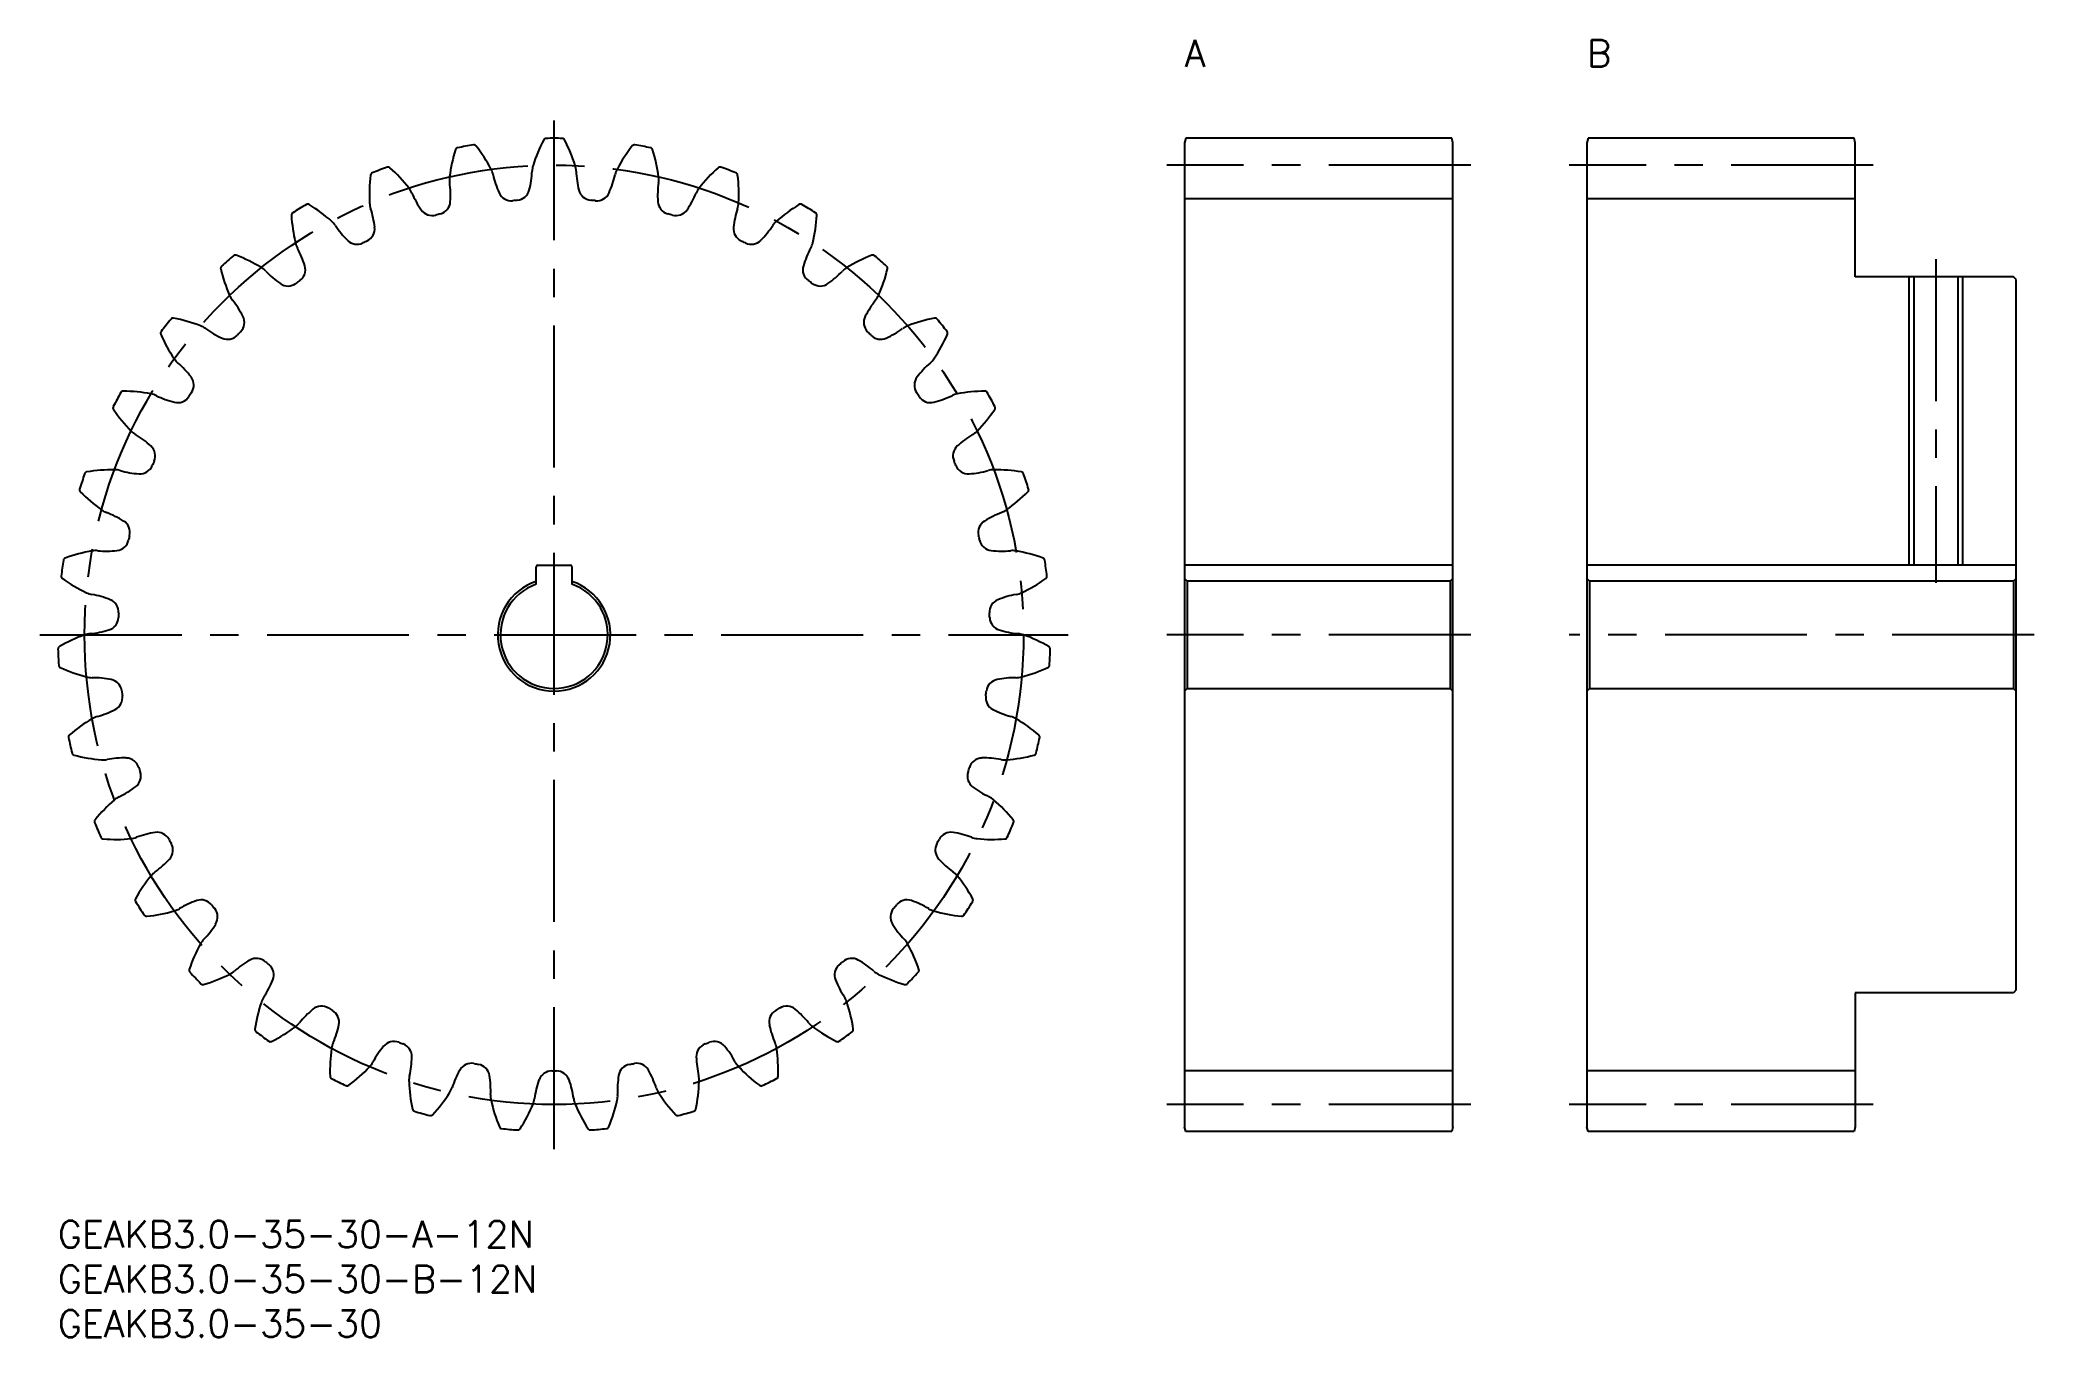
# Model space of a CAD drawing. Extents: x -2 to 221, y -13 to 132.
import ezdxf

# ---------------------------------------------------------------- set-up
doc = ezdxf.new("R2010")
doc.units = 0
doc.header["$LTSCALE"] = 0.5
doc.linetypes.add('CENTER', pattern=[50.8, 31.75, -6.35, 6.35, -6.35])
for name, color, linetype in [('MSM_CENTER', 1, 'CENTER'), ('MSM_CONTINUOUS', 7, 'CONTINUOUS'), ('MSM_NARROW', 5, 'CONTINUOUS'), ('MSM_PART_NUMBER', 7, 'CONTINUOUS')]:
    doc.layers.add(name, color=color, linetype=linetype)
doc.styles.get("Standard").update_dxf_attribs({"font": 'txt.shx', "height": 1, "bigfont": 'bigfont.shx'})

# ---------------------------------------------------------------- blocks, each defined once
blk = doc.blocks.new('*U2')
at = {"layer": 'MSM_PART_NUMBER'}
blk.add_text('GEAKB3.0-35-30-A-12N', height=3, dxfattribs=at).set_placement((0, -3))
blk = doc.blocks.new('*U3')
at = {"layer": 'MSM_PART_NUMBER'}
blk.add_text('GEAKB3.0-35-30-B-12N', height=3, dxfattribs=at).set_placement((0, -8))
blk = doc.blocks.new('*U5')
at = {"layer": 'MSM_PART_NUMBER'}
blk.add_text('GEAKB3.0-35-30', height=3, dxfattribs=at).set_placement((0, -13))
blk = doc.blocks.new('*U6')
at = {"layer": 'MSM_PART_NUMBER'}
blk.add_text('A', height=3, dxfattribs=at).set_placement((126, 129))
blk = doc.blocks.new('*U7')
at = {"layer": 'MSM_PART_NUMBER'}
blk.add_text('B', height=3, dxfattribs=at).set_placement((171, 129))

msp = doc.modelspace()

# ---------------------------------------------------------------- linework, layer by layer
at = {"layer": 'MSM_CENTER'}
for p, q in [((55.5, 8), (55.5, 123)), ((158, 118), (124, 118)), ((203, 118), (169, 118)), ((210, 107.5), (210, 71.3)), ((-2, 65.5), (113, 65.5)), ((158, 65.5), (124, 65.5)), ((221, 65.5), (169, 65.5)), ((158, 13), (124, 13)), ((203, 13), (169, 13))]:
    msp.add_line(p, q, dxfattribs=at)
msp.add_circle((55.5, 65.5), 52.5, dxfattribs=at)
at = {"layer": 'MSM_CONTINUOUS'}
for p, q in [((126.13, 121), (126, 120.5)), ((126, 120.5), (126, 10.5)), ((155.87, 121), (126.13, 121)), ((156, 120.5), (155.87, 121)), ((156, 10.5), (156, 120.5)), ((171.13, 121), (171, 120.5)), ((171, 120.5), (171, 10.5)), ((200.87, 121), (171.13, 121)), ((201, 120.5), (200.87, 121)), ((201, 105.5), (201, 120.5)), ((156, 114.25), (126, 114.25)), ((201, 114.25), (171, 114.25)), ((218.7, 105.5), (201, 105.5)), ((207.54, 105.5), (207.54, 73.3)), ((212.46, 105.5), (212.46, 73.3)), ((219, 105.2), (218.7, 105.5)), ((219, 25.8), (219, 105.2)), ((53.5, 71.16), (53.5, 73.1)), ((53.7, 73.3), (57.3, 73.3)), ((57.5, 73.1), (57.5, 71.16)), ((156, 73.3), (126, 73.3)), ((126, 71.8), (126.3, 71.5)), ((126.3, 71.5), (126.3, 59.5)), ((155.7, 71.5), (126.3, 71.5)), ((155.7, 71.5), (156, 71.8)), ((155.7, 71.5), (155.7, 59.5)), ((219, 73.3), (171, 73.3)), ((171, 71.8), (171.3, 71.5)), ((171.3, 71.5), (171.3, 59.5)), ((218.7, 71.5), (171.3, 71.5)), ((218.7, 71.5), (219, 71.8)), ((218.7, 71.5), (218.7, 59.5)), ((126.3, 59.5), (126, 59.2)), ((126.3, 59.5), (155.7, 59.5)), ((156, 59.2), (155.7, 59.5)), ((171.3, 59.5), (171, 59.2)), ((171.3, 59.5), (218.7, 59.5)), ((219, 59.2), (218.7, 59.5)), ((218.7, 25.5), (201, 25.5)), ((201, 25.5), (201, 10.5)), ((219, 25.8), (218.7, 25.5)), ((156, 16.75), (126, 16.75)), ((201, 16.75), (171, 16.75)), ((126.13, 10), (126, 10.5)), ((155.87, 10), (126.13, 10)), ((156, 10.5), (155.87, 10)), ((171.13, 10), (171, 10.5)), ((200.87, 10), (171.13, 10)), ((201, 10.5), (200.87, 10))]:
    msp.add_line(p, q, dxfattribs=at)
for centre, radius, start, end in [((69.84, 112.71), 17.5, 152.3304, 162.5714), ((54.61, 120.69), 0.3, 90.9257, 152.3304), ((55.5, 65.5), 55.5, 89.0743, 90.9257), ((56.39, 120.69), 0.3, 27.6697, 89.0743), ((41.16, 112.71), 17.5, 17.4286, 27.6696), ((61.18, 114.51), 17.5, 162.6161, 172.8571), ((44.77, 119.65), 0.3, 101.2114, 162.6161), ((55.5, 65.5), 55.5, 99.36, 101.2114), ((46.52, 119.97), 0.3, 37.9553, 99.36), ((32.96, 109.39), 17.5, 27.7143, 37.9553), ((78.04, 109.39), 17.5, 142.0447, 152.2857), ((64.48, 119.97), 0.3, 80.64, 142.0447), ((55.5, 65.5), 55.5, 78.7886, 80.64), ((66.23, 119.65), 0.3, 17.3839, 78.7886), ((49.82, 114.51), 17.5, 7.1429, 17.3839), ((52.34, 114.73), 17.5, 172.9018, 183.1429), ((35.27, 116.86), 0.3, 111.4972, 172.9018), ((55.5, 65.5), 55.5, 109.6457, 111.4972), ((36.94, 117.49), 0.3, 48.241, 109.6457), ((25.49, 104.66), 17.5, 38, 48.241), ((46.27, 116.38), 2.47, 172.8571, 187.6574), ((33.15, 114.62), 10.77, 356.25, 7.6318), ((46.27, 116.38), 2.47, 12.914, 27.7143), ((59.17, 119.34), 10.77, 192.9397, 204.3214), ((42.28, 117.82), 10.77, 345.9643, 357.3461), ((55.5, 117.21), 2.47, 162.5714, 177.3717), ((55.5, 117.21), 2.47, 2.6283, 17.4286), ((68.72, 117.82), 10.77, 182.6539, 194.0357), ((51.83, 119.34), 10.77, 335.6786, 347.0603), ((64.73, 116.38), 2.47, 152.2857, 167.086), ((77.85, 114.62), 10.77, 172.3682, 183.75), ((64.73, 116.38), 2.47, 352.3426, 7.1429), ((85.51, 104.66), 17.5, 131.759, 142), ((74.06, 117.49), 0.3, 70.3543, 131.759), ((55.5, 65.5), 55.5, 68.5029, 70.3543), ((75.73, 116.86), 0.3, 7.0982, 68.5029), ((58.66, 114.73), 17.5, 356.8571, 7.0982), ((37.33, 113.91), 2.47, 183.1428, 197.9431), ((37.33, 113.91), 2.47, 23.1997, 38), ((49.5, 119.13), 10.77, 203.2254, 214.6071), ((42.4, 114.01), 1.5, 285.1161, 356.25), ((50.72, 115.52), 1.5, 204.3214, 275.4554), ((55.5, 65.5), 48.75, 94.8303, 95.4554), ((51.27, 115.57), 1.5, 274.8303, 345.9643), ((59.73, 115.57), 1.5, 194.0357, 265.1697), ((55.5, 65.5), 48.75, 84.5446, 85.1697), ((60.28, 115.52), 1.5, 264.5446, 335.6786), ((68.6, 114.01), 1.5, 183.75, 254.8839), ((61.5, 119.13), 10.77, 325.3929, 336.7746), ((73.67, 113.91), 2.47, 142, 156.8003), ((73.67, 113.91), 2.47, 342.0569, 356.8571), ((26.43, 112.42), 0.3, 121.7829, 183.1876), ((43.6, 113.38), 17.5, 183.1876, 193.4286), ((55.5, 65.5), 55.5, 119.9314, 121.7829), ((27.96, 113.34), 0.3, 58.5267, 119.9314), ((18.98, 98.67), 17.5, 48.2857, 58.5267), ((28.98, 109.89), 2.47, 33.4854, 48.2857), ((24.74, 109.84), 10.77, 6.5357, 17.9175), ((41.87, 113.87), 1.5, 214.6071, 285.7411), ((55.5, 65.5), 48.75, 105.1161, 105.7411), ((55.5, 65.5), 48.75, 74.2589, 74.8839), ((69.13, 113.87), 1.5, 254.2589, 325.3929), ((86.26, 109.84), 10.77, 162.0825, 173.4643), ((82.02, 109.89), 2.47, 131.7143, 146.5146), ((92.02, 98.67), 17.5, 121.4733, 131.7143), ((83.04, 113.34), 0.3, 60.0686, 121.4733), ((55.5, 65.5), 55.5, 58.2171, 60.0686), ((67.4, 113.38), 17.5, 346.5714, 356.8124), ((84.57, 112.42), 0.3, 356.8125, 58.2172), ((28.98, 109.89), 2.47, 193.4286, 208.2289), ((40.02, 117.2), 10.77, 213.5111, 224.8928), ((33.45, 110.65), 1.5, 224.8928, 296.0268), ((55.5, 65.5), 48.75, 115.4018, 116.0268), ((33.94, 110.89), 1.5, 295.4018, 6.5357), ((77.06, 110.89), 1.5, 173.4643, 244.5982), ((55.5, 65.5), 48.75, 63.9732, 64.5982), ((77.55, 110.65), 1.5, 243.9732, 315.1071), ((70.98, 117.2), 10.77, 315.1072, 326.4889), ((82.02, 109.89), 2.47, 331.7711, 346.5714), ((55.5, 65.5), 55.5, 130.2171, 132.0686), ((19.86, 107.65), 0.3, 68.8124, 130.2171), ((13.64, 91.61), 17.5, 58.5714, 68.8124), ((17.31, 103.63), 10.77, 16.8214, 28.2032), ((93.69, 103.63), 10.77, 151.7968, 163.1786), ((97.36, 91.61), 17.5, 111.1876, 121.4286), ((91.14, 107.65), 0.3, 49.7829, 111.1876), ((55.5, 65.5), 55.5, 47.9314, 49.7829), ((18.51, 106.48), 0.3, 132.0686, 193.4733), ((35.24, 110.48), 17.5, 193.4733, 203.7143), ((21.48, 104.44), 2.47, 43.7711, 58.5714), ((31.04, 113.6), 10.77, 223.7968, 235.1786), ((55.5, 65.5), 48.75, 125.6875, 126.3125), ((26.19, 106.31), 1.5, 305.6875, 16.8214), ((84.81, 106.31), 1.5, 163.1786, 234.3125), ((55.5, 65.5), 48.75, 53.6875, 54.3125), ((79.96, 113.6), 10.77, 304.8214, 316.2032), ((89.52, 104.44), 2.47, 121.4286, 136.2289), ((75.76, 110.48), 17.5, 336.2857, 346.5267), ((92.49, 106.48), 0.3, 346.5267, 47.9314), ((21.48, 104.44), 2.47, 203.7143, 218.5146), ((11.12, 96.2), 10.77, 27.1072, 38.4889), ((25.74, 105.99), 1.5, 235.1786, 306.3125), ((85.26, 105.99), 1.5, 233.6875, 304.8214), ((99.88, 96.2), 10.77, 141.5111, 152.8928), ((89.52, 104.44), 2.47, 321.4854, 336.2857), ((55.5, 65.5), 55.5, 140.5028, 142.3543), ((12.9, 100.61), 0.3, 79.0981, 140.5028), ((9.65, 83.72), 17.5, 68.8571, 79.0982), ((19.37, 100.42), 1.5, 315.9732, 27.1072), ((91.63, 100.42), 1.5, 152.8928, 224.0268), ((101.35, 83.72), 17.5, 100.9018, 111.1429), ((98.1, 100.61), 0.3, 39.4972, 100.9019), ((55.5, 65.5), 55.5, 37.6457, 39.4972), ((11.79, 99.21), 0.3, 142.3543, 203.759), ((27.53, 106.14), 17.5, 203.759, 214), ((15.07, 97.74), 2.47, 54.0569, 68.8571), ((22.84, 108.46), 10.77, 234.0825, 245.4643), ((18.99, 100.03), 1.5, 245.4643, 316.5982), ((55.5, 65.5), 48.75, 135.9732, 136.5982), ((55.5, 65.5), 48.75, 43.4018, 44.0268), ((92.01, 100.03), 1.5, 223.4018, 294.5357), ((88.16, 108.46), 10.77, 294.5357, 305.9175), ((95.93, 97.74), 2.47, 111.1429, 125.9431), ((83.47, 106.14), 17.5, 326, 336.241), ((99.21, 99.21), 0.3, 336.2411, 37.6457), ((15.07, 97.74), 2.47, 214, 228.8003), ((95.93, 97.74), 2.47, 311.1997, 326), ((6.35, 87.78), 10.77, 37.3929, 48.7746), ((13.71, 93.41), 1.5, 326.2589, 37.3929), ((97.29, 93.41), 1.5, 142.6071, 213.7411), ((104.65, 87.78), 10.77, 131.2254, 142.6071), ((55.5, 65.5), 55.5, 150.7886, 152.64), ((7.32, 92.44), 0.3, 89.3838, 150.7885), ((7.14, 75.24), 17.5, 79.1429, 89.3839), ((9.97, 90), 2.47, 64.3426, 79.1429), ((15.69, 101.94), 10.77, 244.3682, 255.75), ((13.41, 92.95), 1.5, 255.75, 326.8839), ((55.5, 65.5), 48.75, 146.2589, 146.8839), ((55.5, 65.5), 48.75, 33.1161, 33.7411), ((97.59, 92.95), 1.5, 213.1161, 284.25), ((95.31, 101.94), 10.77, 284.25, 295.6318), ((101.03, 90), 2.47, 100.8571, 115.6574), ((103.86, 75.24), 17.5, 90.6161, 100.8571), ((103.68, 92.44), 0.3, 29.2114, 90.6161), ((55.5, 65.5), 55.5, 27.36, 29.2114), ((6.47, 90.87), 0.3, 152.64, 214.0447), ((20.73, 100.5), 17.5, 214.0447, 224.2857), ((90.27, 100.5), 17.5, 315.7143, 325.9553), ((104.53, 90.87), 0.3, 325.9554, 27.36), ((9.97, 90), 2.47, 224.2857, 239.086), ((3.16, 78.65), 10.77, 47.6786, 59.0603), ((107.84, 78.65), 10.77, 120.9397, 132.3214), ((101.03, 90), 2.47, 300.914, 315.7143), ((9.4, 85.5), 1.5, 336.5446, 47.6786), ((55.5, 65.5), 48.75, 156.5446, 157.1697), ((101.6, 85.5), 1.5, 132.3214, 203.4554), ((55.5, 65.5), 48.75, 22.8303, 23.4554), ((55.5, 65.5), 55.5, 161.0743, 162.9257), ((3.28, 83.4), 0.3, 99.6696, 161.0743), ((6.17, 66.45), 17.5, 89.4286, 99.6696), ((6.32, 81.48), 2.47, 74.6283, 89.4286), ((9.83, 94.24), 10.77, 254.6539, 266.0357), ((9.19, 85), 1.5, 266.0357, 337.1697), ((101.81, 85), 1.5, 202.8303, 273.9643), ((101.17, 94.24), 10.77, 273.9643, 285.3461), ((104.68, 81.48), 2.47, 90.5714, 105.3717), ((104.83, 66.45), 17.5, 80.3304, 90.5714), ((107.72, 83.4), 0.3, 18.9257, 80.3304), ((55.5, 65.5), 55.5, 17.0743, 18.9257), ((2.73, 81.71), 0.3, 162.9257, 224.3304), ((15.04, 93.73), 17.5, 224.3304, 234.5714), ((95.96, 93.73), 17.5, 305.4286, 315.6696), ((108.27, 81.71), 0.3, 315.6697, 17.0743), ((6.32, 81.48), 2.47, 234.5714, 249.3717), ((1.65, 69.09), 10.77, 57.9643, 69.3461), ((6.57, 76.95), 1.5, 346.8303, 57.9643), ((104.43, 76.95), 1.5, 122.0357, 193.1697), ((109.35, 69.09), 10.77, 110.6539, 122.0357), ((104.68, 81.48), 2.47, 290.6283, 305.4286), ((6.45, 76.41), 1.5, 276.3214, 347.4554), ((55.5, 65.5), 48.75, 166.8303, 167.4554), ((55.5, 65.5), 48.75, 12.5446, 13.1697), ((104.55, 76.41), 1.5, 192.5446, 263.6786), ((55.5, 65.5), 55.5, 171.36, 173.2114), ((0.93, 73.79), 0.3, 109.9553, 171.36), ((6.8, 57.63), 17.5, 99.7143, 109.9553), ((4.26, 72.44), 2.47, 84.914, 99.7143), ((5.43, 85.63), 10.77, 264.9397, 276.3214), ((105.57, 85.63), 10.77, 263.6786, 275.0603), ((106.74, 72.44), 2.47, 80.2857, 95.086), ((104.2, 57.63), 17.5, 70.0447, 80.2857), ((110.07, 73.79), 0.3, 8.64, 70.0447), ((55.5, 65.5), 55.5, 6.7886, 8.64), ((0.69, 72.02), 0.3, 173.2114, 234.6161), ((10.65, 86.05), 17.5, 234.6161, 244.8571), ((55.5, 65.5), 6.3, 108.5094, 71.4906), ((53.7, 73.1), 0.2, 90, 180), ((57.3, 73.1), 0.2, 0, 90), ((100.35, 86.05), 17.5, 295.1429, 305.3839), ((110.31, 72.02), 0.3, 305.3839, 6.7886), ((4.26, 72.44), 2.47, 244.8571, 259.6574), ((1.88, 59.42), 10.77, 68.25, 79.6318), ((5.31, 68.03), 1.5, 357.1161, 68.25), ((55.5, 65.5), 6, 109.4712, 70.5288), ((105.69, 68.03), 1.5, 111.75, 182.8839), ((109.12, 59.42), 10.77, 100.3682, 111.75), ((106.74, 72.44), 2.47, 280.3426, 295.1429), ((5.29, 67.48), 1.5, 286.6071, 357.7411), ((55.5, 65.5), 48.75, 177.1161, 177.7411), ((55.5, 65.5), 48.75, 2.2589, 2.8839), ((105.71, 67.48), 1.5, 182.2589, 253.3929), ((8.99, 49.06), 17.5, 110, 120.241), ((3.84, 63.18), 2.47, 95.1997, 110), ((2.64, 76.36), 10.77, 275.2254, 286.6071), ((108.36, 76.36), 10.77, 253.3929, 264.7746), ((107.16, 63.18), 2.47, 70, 84.8003), ((102.01, 49.06), 17.5, 59.759, 70), ((0.32, 63.91), 0.3, 120.241, 181.6457), ((55.5, 65.5), 55.5, 181.6457, 183.4972), ((110.68, 63.91), 0.3, 358.3543, 59.759), ((55.5, 65.5), 55.5, 356.5029, 358.3543), ((0.4, 62.13), 0.3, 183.4972, 244.9018), ((7.7, 77.71), 17.5, 244.9018, 255.1429), ((3.84, 63.18), 2.47, 255.1429, 269.9431), ((3.83, 49.94), 10.77, 78.5357, 89.9175), ((5.67, 59.03), 1.5, 7.4018, 78.5357), ((105.33, 59.03), 1.5, 101.4643, 172.5982), ((107.17, 49.94), 10.77, 90.0825, 101.4643), ((107.16, 63.18), 2.47, 270.0569, 284.8571), ((103.3, 77.71), 17.5, 284.8571, 295.0982), ((110.6, 62.13), 0.3, 295.0982, 356.5029), ((5.74, 58.48), 1.5, 296.8928, 8.0268), ((55.5, 65.5), 48.75, 187.4018, 188.0268), ((105.26, 58.48), 1.5, 171.9732, 243.1072), ((55.5, 65.5), 48.75, 351.9732, 352.5982), ((12.67, 41.01), 17.5, 120.2857, 130.5267), ((5.09, 53.99), 2.47, 105.4854, 120.2857), ((1.55, 66.75), 10.77, 285.5111, 296.8928), ((109.45, 66.75), 10.77, 243.1072, 254.4889), ((105.91, 53.99), 2.47, 59.7143, 74.5146), ((98.33, 41.01), 17.5, 49.4733, 59.7143), ((1.49, 54.09), 0.3, 130.5268, 191.9314), ((55.5, 65.5), 55.5, 191.9314, 193.7829), ((55.5, 65.5), 55.5, 346.2171, 348.0686), ((109.51, 54.09), 0.3, 348.0686, 49.4733), ((1.89, 52.35), 0.3, 193.7829, 255.1876), ((6.29, 68.98), 17.5, 255.1876, 265.4286), ((5.09, 53.99), 2.47, 265.4286, 280.2289), ((7.43, 40.97), 10.77, 88.8214, 100.2032), ((7.63, 50.23), 1.5, 17.6875, 88.8214), ((103.37, 50.23), 1.5, 91.1786, 162.3125), ((103.57, 40.97), 10.77, 79.7968, 91.1786), ((105.91, 53.99), 2.47, 259.7711, 274.5714), ((104.71, 68.98), 17.5, 274.5714, 284.8124), ((109.11, 52.35), 0.3, 284.8125, 346.2171), ((7.79, 49.71), 1.5, 307.1786, 18.3125), ((55.5, 65.5), 48.75, 197.6875, 198.3125), ((103.21, 49.71), 1.5, 161.6875, 232.8214), ((55.5, 65.5), 48.75, 341.6875, 342.3125), ((17.73, 33.76), 17.5, 130.5714, 140.8124), ((7.95, 45.18), 2.47, 115.7711, 130.5714), ((2.19, 57.1), 10.77, 295.7968, 307.1786), ((108.81, 57.1), 10.77, 232.8214, 244.2032), ((103.05, 45.18), 2.47, 49.4286, 64.2289), ((93.27, 33.76), 17.5, 39.1876, 49.4286), ((4.4, 44.63), 0.3, 140.8125, 202.2171), ((106.6, 44.63), 0.3, 337.7829, 39.1876), ((55.5, 65.5), 55.5, 202.2171, 204.0686), ((5.1, 42.99), 0.3, 204.0686, 265.4733), ((6.46, 60.13), 17.5, 265.4733, 275.7143), ((7.95, 45.18), 2.47, 275.7143, 290.5146), ((12.59, 32.78), 10.77, 99.1072, 110.4889), ((11.12, 41.93), 1.5, 27.9732, 99.1072), ((55.5, 65.5), 48.75, 207.9732, 208.5982), ((55.5, 65.5), 48.75, 331.4018, 332.0268), ((99.88, 41.93), 1.5, 80.8928, 152.0268), ((98.41, 32.78), 10.77, 69.5111, 80.8928), ((103.05, 45.18), 2.47, 249.4854, 264.2857), ((104.54, 60.13), 17.5, 264.2857, 274.5267), ((105.9, 42.99), 0.3, 274.5268, 335.9314), ((55.5, 65.5), 55.5, 335.9314, 337.7829), ((4.55, 47.71), 10.77, 306.0825, 317.4643), ((11.38, 41.45), 1.5, 317.4643, 28.5982), ((99.62, 41.45), 1.5, 151.4018, 222.5357), ((106.45, 47.71), 10.77, 222.5357, 233.9175), ((24, 27.53), 17.5, 140.8571, 151.0982), ((12.35, 37.01), 2.47, 126.0569, 140.8571), ((98.65, 37.01), 2.47, 39.1429, 53.9431), ((87, 27.53), 17.5, 28.9018, 39.1429), ((8.95, 35.84), 0.3, 151.0982, 212.5028), ((19.12, 25.64), 10.77, 109.3929, 120.7746), ((16.04, 34.38), 1.5, 38.2589, 109.3929), ((94.96, 34.38), 1.5, 70.6071, 141.7411), ((91.88, 25.64), 10.77, 59.2254, 70.6071), ((102.05, 35.84), 0.3, 327.4972, 28.9019), ((55.5, 65.5), 55.5, 212.5028, 214.3543), ((9.93, 34.35), 0.3, 214.3543, 275.759), ((8.2, 51.46), 17.5, 275.759, 286), ((12.35, 37.01), 2.47, 286, 300.8003), ((55.5, 65.5), 48.75, 218.2589, 218.8839), ((16.38, 33.96), 1.5, 327.75, 38.8839), ((94.62, 33.96), 1.5, 141.1161, 212.25), ((55.5, 65.5), 48.75, 321.1161, 321.7411), ((98.65, 37.01), 2.47, 239.1997, 254), ((102.8, 51.46), 17.5, 254, 264.241), ((101.07, 34.35), 0.3, 264.241, 325.6457), ((55.5, 65.5), 55.5, 325.6457, 327.4972), ((18.13, 29.77), 2.47, 136.3426, 151.1429), ((8.55, 38.9), 10.77, 316.3682, 327.75), ((102.45, 38.9), 10.77, 212.25, 223.6318), ((92.87, 29.77), 2.47, 28.8571, 43.6574), ((31.29, 22.51), 17.5, 151.1429, 161.3839), ((26.82, 19.79), 10.77, 119.6786, 131.0603), ((22.23, 27.84), 1.5, 48.5446, 119.6786), ((88.77, 27.84), 1.5, 60.3214, 131.4554), ((84.18, 19.79), 10.77, 48.9397, 60.3214), ((79.71, 22.51), 17.5, 18.6161, 28.8571), ((14.99, 28), 0.3, 161.3839, 222.7885), ((55.5, 65.5), 55.5, 222.7886, 224.64), ((11.47, 43.24), 17.5, 286.0447, 296.2857), ((18.13, 29.77), 2.47, 296.2857, 311.086), ((14.05, 30.95), 10.77, 326.6539, 338.0357), ((55.5, 65.5), 48.75, 228.5446, 229.1697), ((22.65, 27.48), 1.5, 338.0357, 49.1697), ((88.35, 27.48), 1.5, 130.8303, 201.9643), ((96.95, 30.95), 10.77, 201.9643, 213.3461), ((55.5, 65.5), 48.75, 310.8303, 311.4554), ((92.87, 29.77), 2.47, 228.914, 243.7143), ((99.53, 43.24), 17.5, 243.7143, 253.9553), ((55.5, 65.5), 55.5, 315.36, 317.2114), ((96.01, 28), 0.3, 317.2114, 18.6161), ((16.22, 26.71), 0.3, 224.64, 286.0447), ((25.11, 23.67), 2.47, 146.6283, 161.4286), ((85.89, 23.67), 2.47, 18.5714, 33.3717), ((94.78, 26.71), 0.3, 253.9553, 315.36), ((39.36, 18.88), 17.5, 161.4286, 171.6696), ((35.45, 15.4), 10.77, 129.9643, 141.3461), ((29.49, 22.5), 1.5, 58.8303, 129.9643), ((55.5, 65.5), 48.75, 238.8303, 239.4554), ((29.96, 22.22), 1.5, 348.3214, 59.4554), ((81.04, 22.22), 1.5, 120.5446, 191.6786), ((55.5, 65.5), 48.75, 300.5446, 301.1697), ((81.51, 22.5), 1.5, 50.0357, 121.1697), ((75.55, 15.4), 10.77, 38.6539, 50.0357), ((71.64, 18.88), 17.5, 8.3304, 18.5714), ((22.34, 21.37), 0.3, 171.6697, 233.0743), ((55.5, 65.5), 55.5, 233.0743, 234.9257), ((23.78, 20.32), 0.3, 234.9257, 296.3304), ((16.15, 35.74), 17.5, 296.3304, 306.5714), ((25.11, 23.67), 2.47, 306.5714, 321.3717), ((20.89, 24.1), 10.77, 336.9397, 348.3214), ((90.11, 24.1), 10.77, 191.6786, 203.0603), ((85.89, 23.67), 2.47, 218.6283, 233.4286), ((94.85, 35.74), 17.5, 233.4286, 243.6696), ((87.22, 20.32), 0.3, 243.6696, 305.0743), ((55.5, 65.5), 55.5, 305.0743, 306.9257), ((88.66, 21.37), 0.3, 306.9257, 8.3304), ((47.94, 16.75), 17.5, 171.7143, 181.9553), ((33.06, 18.91), 2.47, 156.914, 171.7143), ((44.71, 12.62), 10.77, 140.25, 151.6318), ((37.59, 18.55), 1.5, 69.1161, 140.25), ((55.5, 65.5), 48.75, 249.1161, 249.7411), ((38.1, 18.36), 1.5, 358.6071, 69.7411), ((28.83, 18.58), 10.77, 347.2254, 358.6071), ((72.9, 18.36), 1.5, 110.2589, 181.3929), ((82.17, 18.58), 10.77, 181.3929, 192.7746), ((55.5, 65.5), 48.75, 290.2589, 290.8839), ((73.41, 18.55), 1.5, 39.75, 110.8839), ((66.29, 12.62), 10.77, 28.3682, 39.75), ((77.94, 18.91), 2.47, 8.2857, 23.086), ((63.06, 16.75), 17.5, 358.0447, 8.2857), ((30.75, 16.16), 0.3, 181.9554, 243.36), ((55.5, 65.5), 55.5, 243.36, 245.2114), ((22.1, 29.19), 17.5, 306.6161, 316.8571), ((33.06, 18.91), 2.47, 316.8571, 331.6574), ((41.74, 15.66), 2.47, 167.1997, 182), ((54.33, 11.55), 10.77, 150.5357, 161.9175), ((46.26, 16.11), 1.5, 79.4018, 150.5357), ((55.5, 65.5), 48.75, 259.4018, 260.0268), ((46.8, 16.01), 1.5, 8.8928, 80.0268), ((37.64, 14.58), 10.77, 357.5111, 8.8928), ((63.98, 12.21), 10.77, 160.8214, 172.2032), ((55.23, 15.25), 1.5, 89.6875, 160.8214), ((55.5, 65.5), 48.75, 269.6875, 270.3125), ((55.77, 15.25), 1.5, 19.1786, 90.3125), ((47.02, 12.21), 10.77, 7.7968, 19.1786), ((73.36, 14.58), 10.77, 171.1072, 182.4889), ((64.2, 16.01), 1.5, 99.9732, 171.1072), ((55.5, 65.5), 48.75, 279.9732, 280.5982), ((64.74, 16.11), 1.5, 29.4643, 100.5982), ((56.67, 11.55), 10.77, 18.0825, 29.4643), ((69.26, 15.66), 2.47, 358, 12.8003), ((77.94, 18.91), 2.47, 208.3426, 223.1429), ((88.9, 29.19), 17.5, 223.1429, 233.3839), ((55.5, 65.5), 55.5, 294.7886, 296.64), ((80.25, 16.16), 0.3, 296.64, 358.0447), ((32.36, 15.39), 0.3, 245.2114, 306.6161), ((56.77, 16.18), 17.5, 182, 192.241), ((29.12, 23.81), 17.5, 316.9018, 327.1429), ((41.74, 15.66), 2.47, 327.1429, 341.9431), ((50.86, 14), 2.47, 177.4854, 192.2857), ((65.55, 17.2), 17.5, 192.2857, 202.5267), ((50.86, 14), 2.47, 337.4286, 352.2289), ((60.14, 14), 2.47, 187.7711, 202.5714), ((45.45, 17.2), 17.5, 337.4733, 347.7143), ((60.14, 14), 2.47, 347.7143, 2.5146), ((69.26, 15.66), 2.47, 198.0569, 212.8571), ((81.88, 23.81), 17.5, 212.8571, 223.0982), ((54.23, 16.18), 17.5, 347.759, 358), ((78.64, 15.39), 0.3, 233.3839, 294.7886), ((39.96, 12.53), 0.3, 192.2411, 253.6457), ((55.5, 65.5), 55.5, 253.6457, 255.4972), ((41.68, 12.06), 0.3, 255.4972, 316.9019), ((36.99, 19.77), 17.5, 327.1876, 337.4286), ((74.01, 19.77), 17.5, 202.5714, 212.8124), ((69.32, 12.06), 0.3, 223.0982, 284.5029), ((55.5, 65.5), 55.5, 284.5029, 286.3543), ((71.04, 12.53), 0.3, 286.3543, 347.759), ((49.66, 10.61), 0.3, 202.5268, 263.9314), ((55.5, 65.5), 55.5, 263.9314, 265.7829), ((51.44, 10.45), 0.3, 265.7829, 327.1876), ((59.56, 10.45), 0.3, 212.8125, 274.2171), ((55.5, 65.5), 55.5, 274.2171, 276.0686), ((61.34, 10.61), 0.3, 276.0686, 337.4733)]:
    msp.add_arc(centre, radius, start, end, dxfattribs=at)
at = {"layer": 'MSM_NARROW'}
for p, q in [((207, 105.5), (207, 73.3)), ((213, 105.5), (213, 73.3))]:
    msp.add_line(p, q, dxfattribs=at)

# ---------------------------------------------------------------- block references
at = {"layer": 'MSM_CONTINUOUS'}
for name in ['*U6', '*U7', '*U2', '*U3', '*U5']:
    msp.add_blockref(name, (0, 0), dxfattribs=at)

doc.saveas('drawing.dxf')
